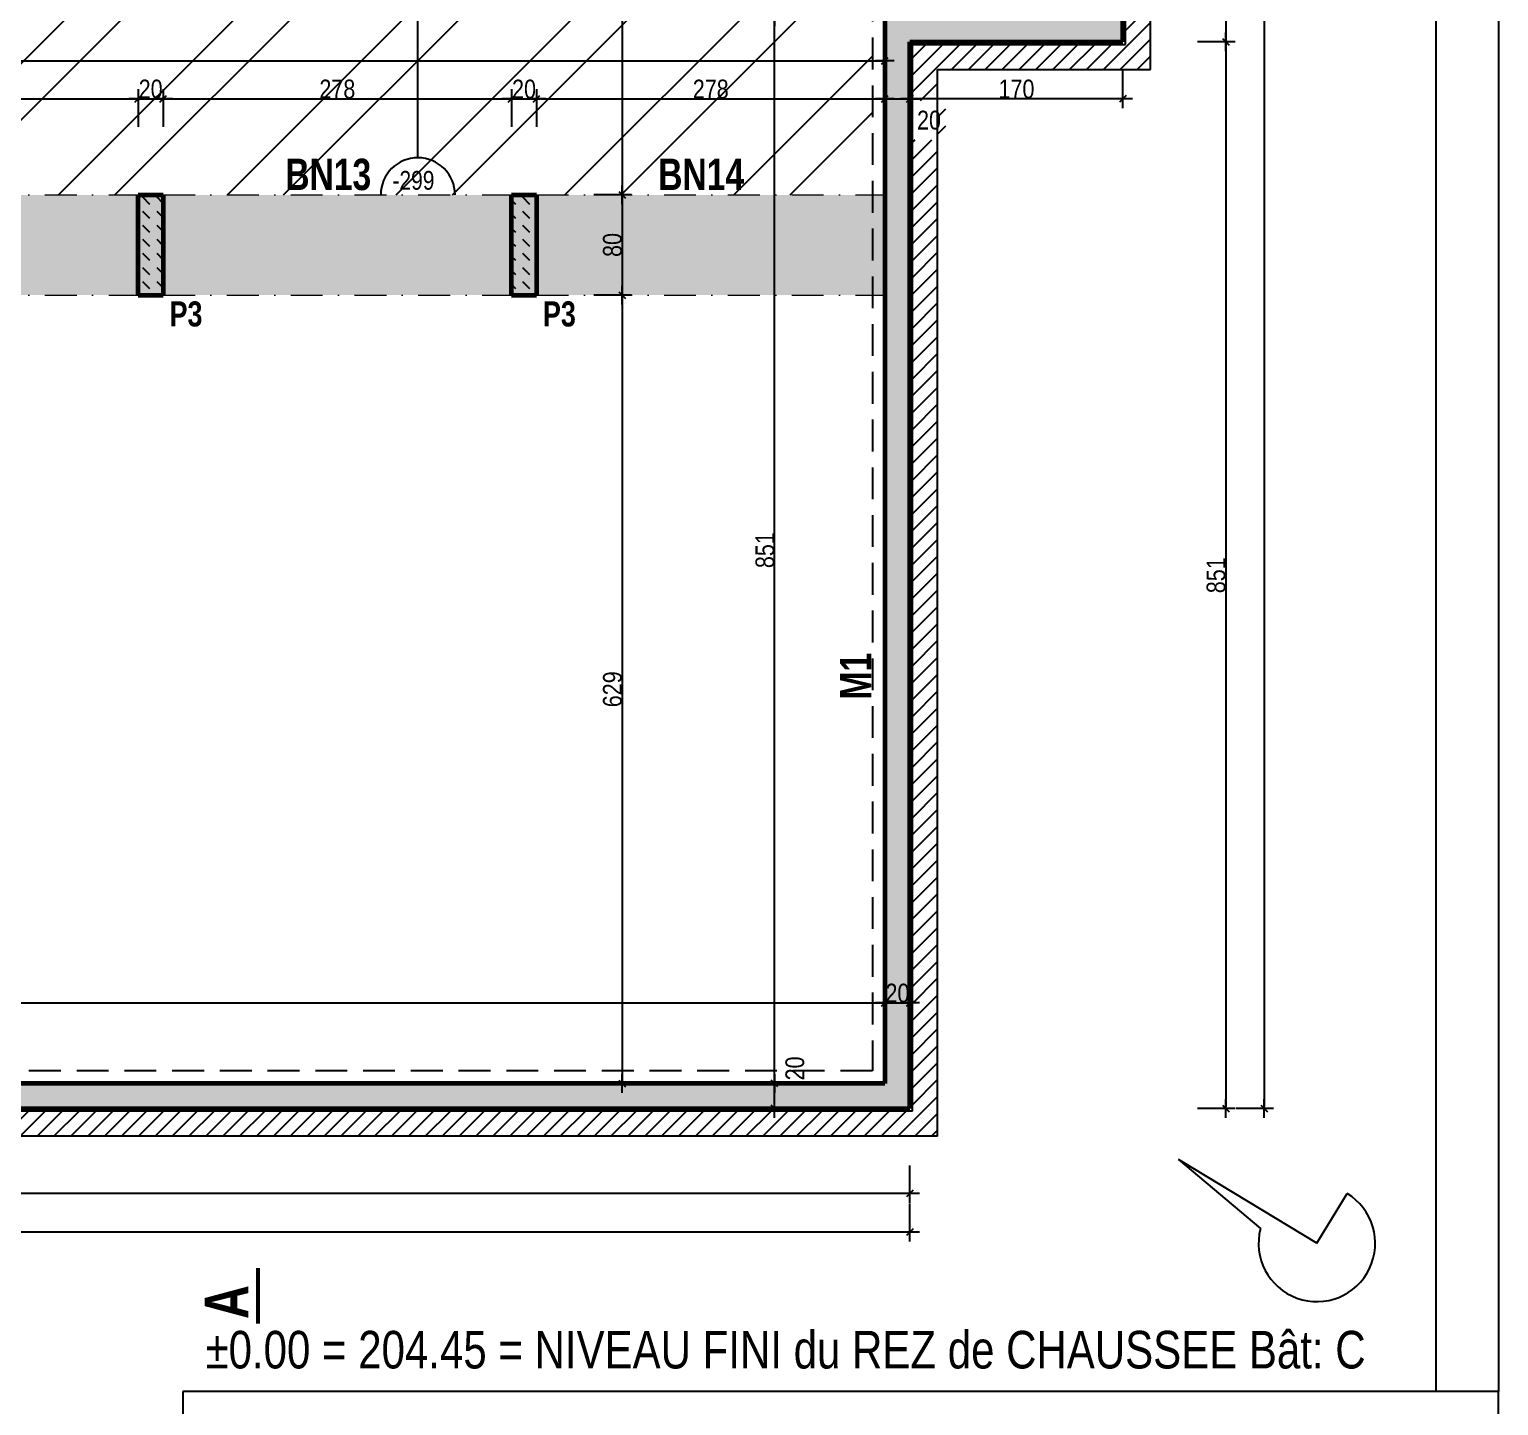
# Model space of a CAD drawing. Header units: millimetres. Extents: x -1921 to 5237, y 0 to 8595.
# Drawn here: x 2846 to 4019, y 2173 to 3271 of the extents above; entities that cross this region are included whole.
import ezdxf
from ezdxf.enums import TextEntityAlignment as Align

# ---------------------------------------------------------------- set-up
doc = ezdxf.new("R2010")
doc.units = ezdxf.units.MM
doc.linetypes.add('CACHEX2', pattern=[19.05, 12.7, -6.35])
doc.linetypes.add('TIRETPTX2', pattern=[50.8, 25.4, -12.7, 0, -12.7])
for name, color, linetype in [('01-cartouche-cage A', 7, 'Continuous'), ('01_Cad_2', 5, 'Continuous'), ('01_cote_gen', 4, 'Continuous'), ('01_linteaux', 2, 'Continuous'), ('01_murs_sup', 2, 'CACHEX2'), ('01_poch_BN', 9, 'Continuous'), ('01_poch_murs', 253, 'Continuous'), ('01_poch_poteaux', 250, 'Continuous'), ('01_texte', 230, 'Continuous'), ('AA_COTES', 2, 'Continuous')]:
    doc.layers.add(name, color=color, linetype=linetype)
doc.layers.add('01_murs_coup', color=5, linetype='Continuous', lineweight=60)
doc.layers.add('01_tram_axes', color=2, linetype='TIRETPTX2', lineweight=9)
doc.styles.add('impact', font='impact.ttf')
doc.styles.add('MATTE_TXT', font='arial.ttf')
doc.styles.add('STYLE2', font='ARIALN.TTF')
doc.styles.add('stylemattecart', font='ARIALN.TTF')
doc.dimstyles.new('JB50', dxfattribs={"dimscale": 0.1, "dimtxt": 150, "dimasz": 15, "dimexe": 0.1, "dimexo": 0.1, "dimgap": 0.09, "dimtad": 1, "dimdec": 1, "dimdsep": 46, "dimtxsty": 'STYLE2', "dimblk1": 'BOND_G', "dimblk2": 'BOND_D', "dimsah": 1, "dimcen": 1.5, "dimdle": 0.01, "dimse1": 1, "dimse2": 1, "dimclrd": 4, "dimclre": 2, "dimclrt": 6, "dimazin": 2, "dimtfac": 2.333333, "dimtdec": 1, "dimtix": 1, "dimtmove": 2, "dimatfit": 3, "dimldrblk": 'BOND_G', "dimfxl": 1, "dimtolj": 1, "dimtzin": 0, "dimarcsym": 0})
pattern_1 = [(135, (-40566.9674, 43643.463), (-11.2253202, 9e-16), [7.9375, -7.9375])]

# ---------------------------------------------------------------- blocks, each defined once
blk = doc.blocks.new('BOND_G')
at = {"layer": 'AA_COTES', "color": 0}
for p, q in [((0, -5), (0, 15)), ((5, 0), (-5, 0)), ((1.77, 1.77), (-1.77, -1.77))]:
    blk.add_line(p, q, dxfattribs=at)
blk = doc.blocks.new('BOND_D')
at = {"layer": 'AA_COTES', "color": 0}
for p, q in [((5, 0), (-5, 0)), ((-1.77, -1.77), (1.77, 1.77)), ((0, 5), (0, -15))]:
    blk.add_line(p, q, dxfattribs=at)
blk = doc.blocks.new('*D242')
at = {"layer": '01_cote_gen', "color": 4, "lineweight": -2, "transparency": 16777216}
blk.add_line((2656.4, 3215.6), (2931.4, 3215.6), dxfattribs=at)
at = {"layer": 'DEFPOINTS', "color": 0}
for p in [(2932.9, 3215.6), (2654.9, 3193.1), (2932.9, 3193.1)]:
    blk.add_point(p, dxfattribs=at)
at = {"layer": '01_cote_gen', "color": 4, "lineweight": -2, "transparency": 16777216, "xscale": 1.5, "yscale": 1.5, "zscale": 1.5, "rotation": 180}
blk.add_blockref('BOND_G', (2654.9, 3215.6), dxfattribs=at)
at = {"layer": '01_cote_gen', "color": 4, "lineweight": -2, "transparency": 16777216, "xscale": 1.5, "yscale": 1.5, "zscale": 1.5}
blk.add_blockref('BOND_D', (2932.9, 3215.6), dxfattribs=at)
at = {"layer": '01_cote_gen', "color": 6, "transparency": 16777216, "insert": (2793.9, 3223.2), "char_height": 15, "attachment_point": 5, "style": 'STYLE2'}
blk.add_mtext('\\A1;278', dxfattribs=at)
blk = doc.blocks.new('*D243')
at = {"layer": '01_cote_gen', "color": 4, "lineweight": -2, "transparency": 16777216}
blk.add_line((2934.4, 3215.6), (2951.4, 3215.6), dxfattribs=at)
at = {"layer": 'DEFPOINTS', "color": 0}
for p in [(2952.9, 3215.6), (2932.9, 3193.1), (2952.9, 3193.1)]:
    blk.add_point(p, dxfattribs=at)
at = {"layer": '01_cote_gen', "color": 4, "lineweight": -2, "transparency": 16777216, "xscale": 1.5, "yscale": 1.5, "zscale": 1.5, "rotation": 180}
blk.add_blockref('BOND_G', (2932.9, 3215.6), dxfattribs=at)
at = {"layer": '01_cote_gen', "color": 4, "lineweight": -2, "transparency": 16777216, "xscale": 1.5, "yscale": 1.5, "zscale": 1.5}
blk.add_blockref('BOND_D', (2952.9, 3215.6), dxfattribs=at)
at = {"layer": '01_cote_gen', "color": 6, "transparency": 16777216, "insert": (2942.9, 3223.2), "char_height": 15, "attachment_point": 5, "style": 'STYLE2'}
blk.add_mtext('\\A1;20', dxfattribs=at)
blk = doc.blocks.new('*D244')
at = {"layer": '01_cote_gen', "color": 4, "lineweight": -2, "transparency": 16777216}
blk.add_line((2954.4, 3215.6), (3229.4, 3215.6), dxfattribs=at)
at = {"layer": 'DEFPOINTS', "color": 0}
for p in [(3230.9, 3215.6), (2952.9, 3193.1), (3230.9, 3193.1)]:
    blk.add_point(p, dxfattribs=at)
at = {"layer": '01_cote_gen', "color": 4, "lineweight": -2, "transparency": 16777216, "xscale": 1.5, "yscale": 1.5, "zscale": 1.5, "rotation": 180}
blk.add_blockref('BOND_G', (2952.9, 3215.6), dxfattribs=at)
at = {"layer": '01_cote_gen', "color": 4, "lineweight": -2, "transparency": 16777216, "xscale": 1.5, "yscale": 1.5, "zscale": 1.5}
blk.add_blockref('BOND_D', (3230.9, 3215.6), dxfattribs=at)
at = {"layer": '01_cote_gen', "color": 6, "transparency": 16777216, "insert": (3091.9, 3223.2), "char_height": 15, "attachment_point": 5, "style": 'STYLE2'}
blk.add_mtext('\\A1;278', dxfattribs=at)
blk = doc.blocks.new('*D245')
at = {"layer": '01_cote_gen', "color": 4, "lineweight": -2, "transparency": 16777216}
blk.add_line((3232.4, 3215.6), (3249.4, 3215.6), dxfattribs=at)
at = {"layer": 'DEFPOINTS', "color": 0}
for p in [(3250.9, 3215.6), (3230.9, 3193.1), (3250.9, 3193.1)]:
    blk.add_point(p, dxfattribs=at)
at = {"layer": '01_cote_gen', "color": 4, "lineweight": -2, "transparency": 16777216, "xscale": 1.5, "yscale": 1.5, "zscale": 1.5, "rotation": 180}
blk.add_blockref('BOND_G', (3230.9, 3215.6), dxfattribs=at)
at = {"layer": '01_cote_gen', "color": 4, "lineweight": -2, "transparency": 16777216, "xscale": 1.5, "yscale": 1.5, "zscale": 1.5}
blk.add_blockref('BOND_D', (3250.9, 3215.6), dxfattribs=at)
at = {"layer": '01_cote_gen', "color": 6, "transparency": 16777216, "insert": (3240.9, 3223.2), "char_height": 15, "attachment_point": 5, "style": 'STYLE2'}
blk.add_mtext('\\A1;20', dxfattribs=at)
blk = doc.blocks.new('*D246')
at = {"layer": '01_cote_gen', "color": 4, "lineweight": -2, "transparency": 16777216}
blk.add_line((3252.4, 3215.6), (3527.4, 3215.6), dxfattribs=at)
at = {"layer": 'DEFPOINTS', "color": 0}
for p in [(3528.9, 3215.6), (3250.9, 3193.1), (3528.9, 3159)]:
    blk.add_point(p, dxfattribs=at)
at = {"layer": '01_cote_gen', "color": 4, "lineweight": -2, "transparency": 16777216, "xscale": 1.5, "yscale": 1.5, "zscale": 1.5, "rotation": 180}
blk.add_blockref('BOND_G', (3250.9, 3215.6), dxfattribs=at)
at = {"layer": '01_cote_gen', "color": 4, "lineweight": -2, "transparency": 16777216, "xscale": 1.5, "yscale": 1.5, "zscale": 1.5}
blk.add_blockref('BOND_D', (3528.9, 3215.6), dxfattribs=at)
at = {"layer": '01_cote_gen', "color": 6, "transparency": 16777216, "insert": (3389.9, 3223.2), "char_height": 15, "attachment_point": 5, "style": 'STYLE2'}
blk.add_mtext('\\A1;278', dxfattribs=at)
blk = doc.blocks.new('*D247')
at = {"layer": '01_cote_gen', "color": 4, "lineweight": -2, "transparency": 16777216}
blk.add_line((3530.4, 3215.6), (3547.4, 3215.6), dxfattribs=at)
at = {"layer": 'DEFPOINTS', "color": 0}
for p in [(3548.9, 3215.6), (3528.9, 3159), (3548.9, 3134)]:
    blk.add_point(p, dxfattribs=at)
at = {"layer": '01_cote_gen', "color": 4, "lineweight": -2, "transparency": 16777216, "xscale": 1.5, "yscale": 1.5, "zscale": 1.5, "rotation": 180}
blk.add_blockref('BOND_G', (3528.9, 3215.6), dxfattribs=at)
at = {"layer": '01_cote_gen', "color": 4, "lineweight": -2, "transparency": 16777216, "xscale": 1.5, "yscale": 1.5, "zscale": 1.5}
blk.add_blockref('BOND_D', (3548.9, 3215.6), dxfattribs=at)
at = {"layer": '01_cote_gen', "color": 6, "transparency": 16777216, "insert": (3564.1, 3198.4), "char_height": 15, "attachment_point": 5, "style": 'STYLE2'}
blk.add_mtext('\\A1;20', dxfattribs=at)
blk = doc.blocks.new('*D255')
at = {"layer": '01_cote_gen', "color": 4, "lineweight": -2, "transparency": 16777216}
blk.add_line((1191.4, 2494.2), (3527.4, 2494.2), dxfattribs=at)
at = {"layer": 'DEFPOINTS', "color": 0}
for p in [(3528.9, 2554.3), (1189.9, 2508.2), (3528.9, 2494.2)]:
    blk.add_point(p, dxfattribs=at)
at = {"layer": '01_cote_gen', "color": 4, "lineweight": -2, "transparency": 16777216, "xscale": 1.5, "yscale": 1.5, "zscale": 1.5, "rotation": 180}
blk.add_blockref('BOND_G', (1189.9, 2494.2), dxfattribs=at)
at = {"layer": '01_cote_gen', "color": 4, "lineweight": -2, "transparency": 16777216, "xscale": 1.5, "yscale": 1.5, "zscale": 1.5}
blk.add_blockref('BOND_D', (3528.9, 2494.2), dxfattribs=at)
at = {"layer": '01_cote_gen', "color": 6, "transparency": 16777216, "insert": (2418.4, 2507.2), "char_height": 15, "attachment_point": 5, "style": 'STYLE2'}
blk.add_mtext('\\A1;2339', dxfattribs=at)
blk = doc.blocks.new('*D256')
at = {"layer": '01_cote_gen', "color": 4, "lineweight": -2, "transparency": 16777216}
blk.add_line((3530.4, 2494.2), (3547.4, 2494.2), dxfattribs=at)
at = {"layer": 'DEFPOINTS', "color": 0}
for p in [(3528.9, 2554.3), (3548.9, 2554.3), (3548.9, 2494.2)]:
    blk.add_point(p, dxfattribs=at)
at = {"layer": '01_cote_gen', "color": 4, "lineweight": -2, "transparency": 16777216, "xscale": 1.5, "yscale": 1.5, "zscale": 1.5, "rotation": 180}
blk.add_blockref('BOND_G', (3528.9, 2494.2), dxfattribs=at)
at = {"layer": '01_cote_gen', "color": 4, "lineweight": -2, "transparency": 16777216, "xscale": 1.5, "yscale": 1.5, "zscale": 1.5}
blk.add_blockref('BOND_D', (3548.9, 2494.2), dxfattribs=at)
at = {"layer": '01_cote_gen', "color": 6, "transparency": 16777216, "insert": (3538.9, 2501.9), "char_height": 15, "attachment_point": 5, "style": 'STYLE2'}
blk.add_mtext('\\A1;20', dxfattribs=at)
blk = doc.blocks.new('*D266')
at = {"layer": '01_cote_gen', "color": 4, "lineweight": -2, "transparency": 16777216}
blk.add_line((823.4, 3245.9), (3527.4, 3245.9), dxfattribs=at)
at = {"layer": 'DEFPOINTS', "color": 0}
for p in [(3528.9, 3245.9), (3528.9, 3223.1), (821.9, 3193.1)]:
    blk.add_point(p, dxfattribs=at)
at = {"layer": '01_cote_gen', "color": 4, "lineweight": -2, "transparency": 16777216, "xscale": 1.5, "yscale": 1.5, "zscale": 1.5, "rotation": 180}
blk.add_blockref('BOND_G', (821.9, 3245.9), dxfattribs=at)
at = {"layer": '01_cote_gen', "color": 4, "lineweight": -2, "transparency": 16777216, "xscale": 1.5, "yscale": 1.5, "zscale": 1.5}
blk.add_blockref('BOND_D', (3528.9, 3245.9), dxfattribs=at)
at = {"layer": '01_cote_gen', "color": 6, "transparency": 16777216, "insert": (2175.4, 3253.6), "char_height": 15, "attachment_point": 5, "style": 'STYLE2'}
blk.add_mtext('\\A1;2707', dxfattribs=at)
blk = doc.blocks.new('*D267')
at = {"layer": '01_cote_gen', "color": 4, "lineweight": -2, "transparency": 16777216}
blk.add_line((3717.4, 3215.6), (3550.4, 3215.6), dxfattribs=at)
at = {"layer": 'DEFPOINTS', "color": 0}
for p in [(3718.9, 3281.2), (3548.9, 3238.7), (3548.9, 3215.6)]:
    blk.add_point(p, dxfattribs=at)
at = {"layer": '01_cote_gen', "color": 4, "lineweight": -2, "transparency": 16777216, "xscale": 1.5, "yscale": 1.5, "zscale": 1.5, "rotation": 180}
blk.add_blockref('BOND_D', (3548.9, 3215.6), dxfattribs=at)
at = {"layer": '01_cote_gen', "color": 4, "lineweight": -2, "transparency": 16777216, "xscale": 1.5, "yscale": 1.5, "zscale": 1.5}
blk.add_blockref('BOND_G', (3718.9, 3215.6), dxfattribs=at)
at = {"layer": '01_cote_gen', "color": 6, "transparency": 16777216, "insert": (3633.9, 3223.2), "char_height": 15, "attachment_point": 5, "style": 'STYLE2'}
blk.add_mtext('\\A1;170', dxfattribs=at)
blk = doc.blocks.new('*D294')
at = {"layer": '01_cote_gen', "color": 4, "lineweight": -2, "transparency": 16777216}
blk.add_line((3800.9, 4624.3), (3800.9, 3262.4), dxfattribs=at)
at = {"layer": 'DEFPOINTS', "color": 0}
for p in [(3718.9, 4625.8), (3718.9, 3260.9), (3800.9, 3260.9)]:
    blk.add_point(p, dxfattribs=at)
at = {"layer": '01_cote_gen', "color": 4, "lineweight": -2, "transparency": 16777216, "xscale": 1.5, "yscale": 1.5, "zscale": 1.5}
for name, p, rotation in [('BOND_G', (3800.9, 4625.8), 90), ('BOND_D', (3800.9, 3260.9), 270)]:
    blk.add_blockref(name, p, dxfattribs=dict(at, rotation=rotation))
at = {"layer": '01_cote_gen', "color": 6, "transparency": 16777216, "insert": (3793.2, 3943.4), "char_height": 15, "attachment_point": 5, "rotation": 90, "style": 'STYLE2'}
blk.add_mtext('\\A1;1365', dxfattribs=at)
blk = doc.blocks.new('*D295')
at = {"layer": '01_cote_gen', "color": 4, "lineweight": -2, "transparency": 16777216}
blk.add_line((3800.9, 3259.4), (3800.9, 2411.4), dxfattribs=at)
at = {"layer": 'DEFPOINTS', "color": 0}
for p in [(3718.9, 3260.9), (3548.9, 2409.9), (3800.9, 2409.9)]:
    blk.add_point(p, dxfattribs=at)
at = {"layer": '01_cote_gen', "color": 4, "lineweight": -2, "transparency": 16777216, "xscale": 1.5, "yscale": 1.5, "zscale": 1.5}
for name, p, rotation in [('BOND_G', (3800.9, 3260.9), 90), ('BOND_D', (3800.9, 2409.9), 270)]:
    blk.add_blockref(name, p, dxfattribs=dict(at, rotation=rotation))
at = {"layer": '01_cote_gen', "color": 6, "transparency": 16777216, "insert": (3793.2, 2835.4), "char_height": 15, "attachment_point": 5, "rotation": 90, "style": 'STYLE2'}
blk.add_mtext('\\A1;851', dxfattribs=at)
blk = doc.blocks.new('*D296')
at = {"layer": '01_cote_gen', "color": 4, "lineweight": -2, "transparency": 16777216}
blk.add_line((3831.6, 4624.3), (3831.6, 2411.4), dxfattribs=at)
at = {"layer": 'DEFPOINTS', "color": 0}
for p in [(3629.2, 4625.8), (3778.4, 2409.9), (3831.6, 2409.9)]:
    blk.add_point(p, dxfattribs=at)
at = {"layer": '01_cote_gen', "color": 4, "lineweight": -2, "transparency": 16777216, "xscale": 1.5, "yscale": 1.5, "zscale": 1.5}
for name, p, rotation in [('BOND_G', (3831.6, 4625.8), 90), ('BOND_D', (3831.6, 2409.9), 270)]:
    blk.add_blockref(name, p, dxfattribs=dict(at, rotation=rotation))
at = {"layer": '01_cote_gen', "color": 6, "transparency": 16777216, "insert": (3823.9, 3517.9), "char_height": 15, "attachment_point": 5, "rotation": 90, "style": 'STYLE2'}
blk.add_mtext('\\A1;2216', dxfattribs=at)
blk = doc.blocks.new('*D352')
at = {"layer": '01_cote_gen', "color": 4, "lineweight": -2, "transparency": 16777216}
blk.add_line((3319.1, 3694.3), (3319.1, 3140.4), dxfattribs=at)
at = {"layer": 'DEFPOINTS', "color": 0}
for p in [(3258.9, 3695.8), (3258.9, 3138.9), (3319.1, 3138.9)]:
    blk.add_point(p, dxfattribs=at)
at = {"layer": '01_cote_gen', "color": 4, "lineweight": -2, "transparency": 16777216, "xscale": 1.5, "yscale": 1.5, "zscale": 1.5}
for name, p, rotation in [('BOND_G', (3319.1, 3695.8), 90), ('BOND_D', (3319.1, 3138.9), 270)]:
    blk.add_blockref(name, p, dxfattribs=dict(at, rotation=rotation))
at = {"layer": '01_cote_gen', "color": 6, "transparency": 16777216, "insert": (3311.5, 3417.4), "char_height": 15, "attachment_point": 5, "rotation": 90, "style": 'STYLE2'}
blk.add_mtext('\\A1;557', dxfattribs=at)
blk = doc.blocks.new('*D353')
at = {"layer": '01_cote_gen', "color": 4, "lineweight": -2, "transparency": 16777216}
blk.add_line((3319.1, 3137.4), (3319.1, 3060.4), dxfattribs=at)
at = {"layer": 'DEFPOINTS', "color": 0}
for p in [(3258.9, 3138.9), (3258.9, 3058.9), (3319.1, 3058.9)]:
    blk.add_point(p, dxfattribs=at)
at = {"layer": '01_cote_gen', "color": 4, "lineweight": -2, "transparency": 16777216, "xscale": 1.5, "yscale": 1.5, "zscale": 1.5}
for name, p, rotation in [('BOND_G', (3319.1, 3138.9), 90), ('BOND_D', (3319.1, 3058.9), 270)]:
    blk.add_blockref(name, p, dxfattribs=dict(at, rotation=rotation))
at = {"layer": '01_cote_gen', "color": 6, "transparency": 16777216, "insert": (3311.5, 3098.9), "char_height": 15, "attachment_point": 5, "rotation": 90, "style": 'STYLE2'}
blk.add_mtext('\\A1;80', dxfattribs=at)
blk = doc.blocks.new('*D354')
at = {"layer": '01_cote_gen', "color": 4, "lineweight": -2, "transparency": 16777216}
blk.add_line((3319.1, 3057.4), (3319.1, 2431.4), dxfattribs=at)
at = {"layer": 'DEFPOINTS', "color": 0}
for p in [(3258.9, 3058.9), (3312.3, 2429.9), (3319.1, 2429.9)]:
    blk.add_point(p, dxfattribs=at)
at = {"layer": '01_cote_gen', "color": 4, "lineweight": -2, "transparency": 16777216, "xscale": 1.5, "yscale": 1.5, "zscale": 1.5}
for name, p, rotation in [('BOND_G', (3319.1, 3058.9), 90), ('BOND_D', (3319.1, 2429.9), 270)]:
    blk.add_blockref(name, p, dxfattribs=dict(at, rotation=rotation))
at = {"layer": '01_cote_gen', "color": 6, "transparency": 16777216, "insert": (3311.5, 2744.4), "char_height": 15, "attachment_point": 5, "rotation": 90, "style": 'STYLE2'}
blk.add_mtext('\\A1;629', dxfattribs=at)
blk = doc.blocks.new('*D356')
at = {"layer": '01_cote_gen', "color": 4, "lineweight": -2, "transparency": 16777216}
blk.add_line((3440.9, 2431.4), (3440.9, 3279.4), dxfattribs=at)
at = {"layer": 'DEFPOINTS', "color": 0}
for p in [(3440.9, 3280.9), (3528.9, 3280.9), (3528.9, 2429.9)]:
    blk.add_point(p, dxfattribs=at)
at = {"layer": '01_cote_gen', "color": 4, "lineweight": -2, "transparency": 16777216, "xscale": 1.5, "yscale": 1.5, "zscale": 1.5}
for name, p, rotation in [('BOND_D', (3440.9, 3280.9), 90), ('BOND_G', (3440.9, 2429.9), 270)]:
    blk.add_blockref(name, p, dxfattribs=dict(at, rotation=rotation))
at = {"layer": '01_cote_gen', "color": 6, "transparency": 16777216, "insert": (3433.2, 2855.4), "char_height": 15, "attachment_point": 5, "rotation": 90, "style": 'STYLE2'}
blk.add_mtext('\\A1;851', dxfattribs=at)
blk = doc.blocks.new('*D366')
at = {"layer": '01_cote_gen', "color": 4, "lineweight": -2, "transparency": 16777216}
blk.add_line((3547.4, 2342), (823.4, 2342), dxfattribs=at)
at = {"layer": 'DEFPOINTS', "color": 0}
for p in [(821.9, 2409.9), (3548.9, 2409.9), (821.9, 2342)]:
    blk.add_point(p, dxfattribs=at)
at = {"layer": '01_cote_gen', "color": 4, "lineweight": -2, "transparency": 16777216, "xscale": 1.5, "yscale": 1.5, "zscale": 1.5, "rotation": 180}
blk.add_blockref('BOND_D', (821.9, 2342), dxfattribs=at)
at = {"layer": '01_cote_gen', "color": 4, "lineweight": -2, "transparency": 16777216, "xscale": 1.5, "yscale": 1.5, "zscale": 1.5}
blk.add_blockref('BOND_G', (3548.9, 2342), dxfattribs=at)
at = {"layer": '01_cote_gen', "color": 6, "transparency": 16777216, "insert": (2185.4, 2349.5), "char_height": 15, "attachment_point": 5, "style": 'STYLE2'}
blk.add_mtext('\\A1;2727', dxfattribs=at)
blk = doc.blocks.new('*D369')
at = {"layer": '01_cote_gen', "color": 4, "lineweight": -2, "transparency": 16777216}
blk.add_line((3547.4, 2311.3), (-92, 2311.3), dxfattribs=at)
at = {"layer": 'DEFPOINTS', "color": 0}
for p in [(-93.5, 2334.5), (3548.9, 2334.5), (-93.5, 2311.3)]:
    blk.add_point(p, dxfattribs=at)
at = {"layer": '01_cote_gen', "color": 4, "lineweight": -2, "transparency": 16777216, "xscale": 1.5, "yscale": 1.5, "zscale": 1.5, "rotation": 180}
blk.add_blockref('BOND_D', (-93.5, 2311.3), dxfattribs=at)
at = {"layer": '01_cote_gen', "color": 4, "lineweight": -2, "transparency": 16777216, "xscale": 1.5, "yscale": 1.5, "zscale": 1.5}
blk.add_blockref('BOND_G', (3548.9, 2311.3), dxfattribs=at)
at = {"layer": '01_cote_gen', "color": 6, "transparency": 16777216, "insert": (1727.7, 2319), "char_height": 15, "attachment_point": 5, "style": 'STYLE2'}
blk.add_mtext('\\A1;3642.4', dxfattribs=at)
blk = doc.blocks.new('cartstruc')
at = {"layer": '01-cartouche-cage A', "linetype": 'Continuous'}
for p, q in [((0, 1485), (-1050, 1485)), ((-1050, 1485), (-1050, 0)), ((0, 0), (0, 1485))]:
    blk.add_line(p, q, dxfattribs=at)
at = {"layer": '01-cartouche-cage A', "color": 7, "style": 'stylemattecart'}
for tag, height, p in [('NOMCLIENT', 30, (-525, 1399.6)), ('ADRESSE1CLIENT', 25, (-525, 1326.7)), ('ADRESSE2CLIENT', 25, (-525, 1283.9)), ('NOMAFFAIRE1', 45, (-525.1, 1189.8)), ('NOMAFFAIRE2', 45, (-525.1, 1110.4)), ('NOMAFFAIRE3', 45, (-525.1, 1031.7)), ('ADRESSE1AFFAIRE', 20, (-525.1, 943.3)), ('ADRESSE2AFFAIRE', 20, (-525.1, 909.2)), ('INDICE-A', 15, (-959.1, 428.4)), ('DATE-A', 15, (-861.9, 428.4)), ('INDICE-B', 15, (-959.1, 400.5)), ('DATE-B', 15, (-861.9, 400.5)), ('INDICE-C', 15, (-959.1, 369.4)), ('DATE-C', 15, (-861.9, 369.4)), ('INDICE-D', 15, (-959.1, 338.3)), ('DATE-D', 15, (-861.9, 338.3)), ('INDICE-E', 15, (-959.1, 307.2)), ('DATE-E', 15, (-861.9, 307.2)), ('INDICE-F', 15, (-959.1, 276.1)), ('DATE-F', 15, (-861.9, 276.1))]:
    blk.add_attdef(tag, text='', height=height, dxfattribs=at).set_placement(p, align=Align.MIDDLE_CENTER)
for tag, height, p in [('NOMARCHI', 15, (-831.1, 803.3)), ('MODEL', 15, (-408.9, 803.3)), ('BETSTRUCTURE', 15, (-831.1, 776.5)), ('MOE', 15, (-408.9, 776.5)), ('BETFLUIDES', 15, (-831.1, 749.5)), ('CSPS', 15, (-408.9, 749.5)), ('ECONOMISTE', 15, (-831.1, 722.7)), ('OPC', 15, (-408.9, 722.7)), ('BDC', 15, (-831.1, 695.9)), ('NOMENTREPRISE', 15, (-408.9, 695.9)), ('NUMBAT', 27, (-249.5, 614.7)), ('PHASE', 35, (-249.5, 537.9)), ('CONT-SOL', 12, (-138.6, 490.2)), ('NOMDESS', 15, (-451.8, 132.3)), ('NOMING', 15, (-451.8, 104.3)), ('ECH', 15, (-451.8, 76.3)), ('NUMAFF', 25, (-196.3, 48.9))]:
    blk.add_attdef(tag, text='', height=height, dxfattribs=at).set_placement(p, align=Align.BOTTOM_LEFT)
at = {"layer": '01-cartouche-cage A', "color": 7, "style": 'stylemattecart', "width": 0.8}
for tag, p in [('TITRTEPLAN1', (-677.3, 664.6)), ('TITRTEPLAN2', (-677.3, 610.2)), ('TITRTEPLAN3', (-677.3, 556)), ('TITRTEPLAN4', (-677.3, 501.4))]:
    blk.add_attdef(tag, text='', height=33, dxfattribs=at).set_placement(p, align=Align.MIDDLE_CENTER)
at = {"layer": '01-cartouche-cage A', "color": 7, "style": 'stylemattecart'}
for tag, p in [('MODIF-A', (-802.6, 428.4)), ('MODIF-B', (-802.6, 400.5)), ('MODIF-C', (-802.6, 369.4)), ('MODIF-D', (-802.6, 338.3)), ('MODIF-E', (-802.6, 307.2)), ('MODIF-F', (-802.6, 276.1))]:
    blk.add_attdef(tag, text='', height=15, dxfattribs=at).set_placement(p, align=Align.MIDDLE_LEFT)
at = {"layer": '01-cartouche-cage A', "color": 255, "style": 'stylemattecart'}
for tag, height, p in [('N°P', 35, (-321, 256)), ('IP', 35, (-210.3, 256)), ('DATEPLAN', 15, (-257.7, 226.8))]:
    blk.add_attdef(tag, text='', height=height, dxfattribs=at).set_placement(p, align=Align.BOTTOM_LEFT)
blk = doc.blocks.new('*D651')
at = {"layer": '01_cote_gen', "color": 4, "lineweight": -2, "transparency": 16777216}
blk.add_line((3440.9, 2411.4), (3440.9, 2428.4), dxfattribs=at)
at = {"layer": 'DEFPOINTS', "color": 0}
for p in [(3440.9, 2429.9), (3451.9, 2429.9), (3449.8, 2409.9)]:
    blk.add_point(p, dxfattribs=at)
at = {"layer": '01_cote_gen', "color": 4, "lineweight": -2, "transparency": 16777216, "xscale": 1.5, "yscale": 1.5, "zscale": 1.5}
for name, p, rotation in [('BOND_D', (3440.9, 2429.9), 90), ('BOND_G', (3440.9, 2409.9), 270)]:
    blk.add_blockref(name, p, dxfattribs=dict(at, rotation=rotation))
at = {"layer": '01_cote_gen', "color": 6, "transparency": 16777216, "insert": (3457.1, 2441.9), "char_height": 15, "attachment_point": 5, "rotation": 90, "style": 'STYLE2'}
blk.add_mtext('\\A1;20', dxfattribs=at)

msp = doc.modelspace()

# ---------------------------------------------------------------- hatches: boundary and pattern name
at = {"layer": '01_murs_sup', "ltscale": 2}
h = msp.add_hatch(dxfattribs=at)
h.set_pattern_fill('DASH', color=256, scale=2.5, angle=135)
h.set_pattern_definition(pattern_1)
h.paths.add_polyline_path([(541.93, 3138.86), (521.93, 3138.86), (521.93, 3058.86), (541.93, 3058.86)])
h.paths.add_polyline_path([(839.93, 3138.86), (821.93, 3138.86), (821.93, 2409.86), (3548.89, 2409.86), (3548.89, 3260.88), (3718.88, 3260.88), (3718.88, 4625.85), (3698.88, 4625.85), (3698.88, 4607.85), (3698.88, 3280.88), (3528.89, 3280.88), (3528.89, 2429.86), (1189.92, 2429.86), (1189.92, 3138.86), (1169.92, 3138.86), (1169.92, 2429.86), (839.93, 2429.86)])
h.paths.add_polyline_path([(3695.76, 4130.92), (3722.37, 4130.92), (3722.37, 4162.15), (3695.76, 4162.15)], flags=9)
h.paths.add_polyline_path([(819.18, 2469.07), (836.24, 2469.07), (836.24, 2500.3), (819.18, 2500.3)], flags=9)
h.paths.add_polyline_path([(817.09, 2486.38), (843.7, 2486.38), (843.7, 2517.61), (817.09, 2517.61)], flags=9)
h.paths.add_polyline_path([(1166.8, 2486.38), (1193.41, 2486.38), (1193.41, 2517.61), (1166.8, 2517.61)], flags=25)
h.paths.add_polyline_path([(3525.76, 2486.38), (3552.38, 2486.38), (3552.38, 2517.61), (3525.76, 2517.61)], flags=25)
h = msp.add_hatch(dxfattribs=at)
h.set_pattern_fill('DASH', color=256, scale=2.5, angle=135)
h.set_pattern_definition(pattern_1)
h.paths.add_polyline_path([(2356.92, 3138.86), (2336.92, 3138.86), (2336.92, 2784.87), (2356.92, 2784.87)])
h.paths.add_polyline_path([(2654.92, 3138.86), (2634.92, 3138.86), (2634.92, 3058.86), (2654.92, 3058.86)])
h.paths.add_polyline_path([(2654.92, 3058.86), (2634.92, 3058.86), (2634.92, 2784.87), (2654.92, 2784.87)])
h.paths.add_polyline_path([(2952.93, 3138.86), (2932.93, 3138.86), (2932.93, 3058.86), (2952.93, 3058.86)])
h.paths.add_polyline_path([(3250.92, 3138.86), (3230.92, 3138.86), (3230.92, 3058.86), (3250.92, 3058.86)])
at = {"layer": '01_poch_BN'}
h = msp.add_hatch(dxfattribs=at)
h.set_pattern_fill('ANSI31', color=256, scale=3)
h.set_pattern_definition([(45, (-40566.967, 43643.463), (-6.7351921, 6.7351921), [])])
h.paths.add_polyline_path([(3570.89, 3238.88), (3740.88, 3238.88), (3740.88, 4634.27), (3720.88, 4634.27), (3720.88, 3258.88), (3550.89, 3258.88), (3550.89, 2407.86), (-92.65, 2407.86), (-595.2, 1871.58), (-580.6, 1857.91), (-83.98, 2387.86), (3570.89, 2387.86)])
h.paths.add_polyline_path([(3550.98, 3182.87), (3577.6, 3182.87), (3577.6, 3214.1), (3550.98, 3214.1)], flags=16)
at = {"layer": '01_poch_BN', "ltscale": 2}
h = msp.add_hatch(color=256, dxfattribs=at)
h.dxf.hatch_style = 1
h.paths.add_polyline_path([(186.92, 3138.86), (-73.08, 3138.86), (-73.08, 3058.86), (186.92, 3058.86)])
h.paths.add_polyline_path([(521.93, 3138.86), (206.92, 3138.86), (206.93, 3058.85), (521.93, 3058.86)])
h.paths.add_polyline_path([(801.93, 3138.86), (541.93, 3138.86), (541.93, 3058.86), (801.93, 3058.86)])
h.paths.add_polyline_path([(1169.92, 3138.86), (839.93, 3138.86), (839.93, 3058.86), (1169.92, 3058.86)])
h.paths.add_polyline_path([(1442.92, 3138.86), (1189.92, 3138.86), (1189.92, 3058.86), (1442.92, 3058.86)])
h.paths.add_polyline_path([(1740.92, 3138.86), (1462.92, 3138.86), (1462.92, 3058.86), (1740.92, 3058.86)])
h.paths.add_polyline_path([(2038.92, 3138.86), (1760.92, 3138.86), (1760.92, 3058.86), (2038.92, 3058.86)])
h.paths.add_polyline_path([(2634.92, 3138.86), (2356.92, 3138.86), (2356.92, 3058.86), (2634.92, 3058.86)])
h.paths.add_polyline_path([(2336.92, 3138.86), (2058.92, 3138.86), (2058.92, 3058.86), (2336.92, 3058.86)])
h.paths.add_polyline_path([(2932.93, 3138.86), (2654.92, 3138.86), (2654.92, 3058.86), (2932.93, 3058.86)])
h.paths.add_polyline_path([(3230.92, 3138.86), (2952.93, 3138.86), (2952.93, 3058.86), (3230.92, 3058.86)])
h.paths.add_polyline_path([(3528.89, 3138.86), (3250.92, 3138.86), (3250.92, 3058.86), (3528.89, 3058.86)])
h.paths.add_polyline_path([(2336.92, 2834.87), (2058.92, 2834.87), (2058.92, 2784.87), (2336.92, 2784.87)])
at = {"layer": '01_poch_murs'}
h = msp.add_hatch(color=256, dxfattribs=at)
h.dxf.hatch_style = 1
h.paths.add_polyline_path([(3548.89, 4445.31), (3528.89, 4445.31), (3528.89, 4395.31), (3548.89, 4395.31)])
h.paths.add_polyline_path([(3718.88, 4445.31), (3698.88, 4445.31), (3698.88, 4395.31), (3718.88, 4395.31)])
h.paths.add_polyline_path([(3718.88, 4395.31), (3698.88, 4395.31), (3698.88, 3280.88), (3528.89, 3280.88), (3528.89, 2429.86), (1189.92, 2429.86), (1189.92, 3138.86), (1169.92, 3138.86), (1169.92, 2429.86), (839.93, 2429.86), (839.93, 3138.86), (821.93, 3138.86), (821.93, 2409.86), (3548.89, 2409.86), (3548.89, 3260.88), (3718.88, 3260.88)])
h.paths.add_polyline_path([(3548.89, 4395.31), (3528.89, 4395.31), (3528.89, 3507.88), (3548.89, 3507.88)], flags=17)
h = msp.add_hatch(dxfattribs=at)
h.set_pattern_fill('ANSI32', color=256, scale=10)
h.paths.add_polyline_path([(819.92, 3638.87), (483.92, 3638.87), (483.92, 3695.88), (439.92, 3695.88), (292.92, 3695.88), (234.92, 3695.88), (-25.08, 3695.88), (-45.08, 3695.88), (-305.08, 3695.88), (-325.08, 3695.88), (-585.08, 3695.88), (-585.08, 3642.92), (-585.08, 3540.92), (-585.08, 3468.92), (-585.08, 3427.35), (819.92, 3427.35)])
h.paths.add_polyline_path([(3518.89, 3407.35), (821.92, 3407.35), (821.93, 3138.86), (839.93, 3138.86), (1169.92, 3138.86), (1189.92, 3138.86), (1442.92, 3138.86), (1462.92, 3138.86), (1740.92, 3138.86), (1760.92, 3138.86), (2038.92, 3138.86), (2058.92, 3138.86), (2336.92, 3138.86), (2356.92, 3138.86), (2634.92, 3138.86), (2654.92, 3138.86), (2932.93, 3138.86), (2952.93, 3138.86), (3230.92, 3138.86), (3250.92, 3138.86), (3518.89, 3138.86)])
h.paths.add_polyline_path([(819.92, 3407.35), (-585.08, 3407.35), (-585.08, 3368.93), (-585.08, 3278.92), (-585.08, 3138.92), (-93.08, 3138.86), (-73.08, 3138.86), (186.92, 3138.86), (206.92, 3138.86), (521.93, 3138.86), (541.93, 3138.86), (801.93, 3138.86), (819.92, 3138.86)])
h.paths.add_polyline_path([(819.92, 3427.35), (-585.08, 3427.35), (-585.08, 3407.35), (819.92, 3407.35)])
h.paths.add_polyline_path([(3518.89, 3427.35), (821.92, 3427.35), (821.92, 3407.35), (3518.89, 3407.35)])
edge = h.paths.add_edge_path()
edge.add_arc((1729.7, 3492.8), 30.98, 0, 360)
h.paths.add_polyline_path([(3518.89, 3695.84), (3258.89, 3695.84), (3238.89, 3695.84), (2974.89, 3695.84), (2954.89, 3695.84), (2684.89, 3695.84), (2664.89, 3695.84), (2400.89, 3695.84), (2380.89, 3695.84), (2110.89, 3695.84), (2090.89, 3695.84), (1820.89, 3695.84), (1800.89, 3695.84), (1537.89, 3695.84), (1517.89, 3695.84), (1167.89, 3695.84), (1167.89, 3695.86), (1143.11, 3695.82), (1042.51, 3695.86), (1022.92, 3695.86), (1022.92, 3638.87), (821.92, 3638.87), (821.92, 3427.35), (3518.89, 3427.35)])
at = {"layer": '01_poch_poteaux', "ltscale": 2}
h = msp.add_hatch(color=256, dxfattribs=at)
h.dxf.hatch_style = 1
h.paths.add_polyline_path([(2654.92, 3138.86), (2634.92, 3138.86), (2634.92, 3058.86), (2654.92, 3058.86)])
h.paths.add_polyline_path([(2952.93, 3138.86), (2932.93, 3138.86), (2932.93, 3058.86), (2952.93, 3058.86)])
h.paths.add_polyline_path([(3250.92, 3138.86), (3230.92, 3138.86), (3230.92, 3058.86), (3250.92, 3058.86)])

# ---------------------------------------------------------------- linework, layer by layer
at = {"layer": '01_Cad_2'}
msp.add_line((4018.68, 4899.27), (4018.68, 2184.27), dxfattribs=at)
at = {"layer": '01_Cad_2', "color": 2}
msp.add_line((3968.68, 4849.27), (3968.68, 2184.27), dxfattribs=at)
at = {"layer": '01_Cad_2', "color": 230}
for p, q in [((3873.65, 2302.36), (3763.33, 2369.23)), ((3763.33, 2369.23), (3828.6, 2314.08)), ((3873.65, 2302.36), (3897.77, 2342.17))]:
    msp.add_line(p, q, dxfattribs=at)
msp.add_arc((3873.65, 2302.36), 46.55, 165.42086, 58.77982, dxfattribs=at)
at = {"layer": '01_linteaux'}
for p, q in [((3720.88, 3258.88), (3720.88, 4634.27)), ((3740.88, 3238.88), (3740.88, 4634.27)), ((3550.89, 2407.86), (3550.89, 3258.88)), ((3550.89, 3258.88), (3720.88, 3258.88)), ((3570.89, 2387.86), (3570.89, 3238.88)), ((3570.89, 3238.88), (3740.88, 3238.88)), ((3550.89, 2407.86), (-92.65, 2407.86)), ((3570.89, 2387.86), (-83.98, 2387.86))]:
    msp.add_line(p, q, dxfattribs=at)
at = {"layer": '01_murs_coup'}
for p, q in [((3718.88, 3260.88), (3718.88, 4625.85)), ((3528.89, 3280.88), (3528.89, 2429.86)), ((3548.89, 2409.86), (3548.89, 3260.88)), ((3548.89, 3260.88), (3718.88, 3260.88)), ((2932.93, 3138.86), (2952.93, 3138.86)), ((2932.93, 3058.86), (2932.93, 3138.86)), ((2952.93, 3138.86), (2952.93, 3058.86)), ((3230.92, 3138.86), (3250.92, 3138.86)), ((3230.92, 3058.86), (3230.92, 3138.86)), ((3250.92, 3138.86), (3250.92, 3058.86)), ((2932.93, 3058.86), (2952.93, 3058.86)), ((3230.92, 3058.86), (3250.92, 3058.86)), ((3528.89, 2429.86), (1189.92, 2429.86)), ((821.93, 2409.86), (3548.89, 2409.86))]:
    msp.add_line(p, q, dxfattribs=at)
at = {"layer": '01_murs_sup', "ltscale": 2}
for p, q in [((3518.89, 4597.85), (3518.89, 2439.86)), ((3518.89, 2439.86), (-1164.07, 2439.86))]:
    msp.add_line(p, q, dxfattribs=at)
at = {"layer": '01_texte'}
msp.add_line((3156.17, 3168.5), (3156.17, 3407.35), dxfattribs=at)
at = {"layer": '01_texte', "const_width": 3}
msp.add_lwpolyline([(3028.56, 2282.55), (3028.56, 2238.3)], dxfattribs=at)
at = {"layer": '01_texte'}
msp.add_arc((3156.17, 3138.86), 29.64, 0, 180, dxfattribs=at)
at = {"layer": '01_tram_axes'}
for p, q in [((2654.92, 3138.86), (2932.93, 3138.86)), ((2952.93, 3138.86), (3230.92, 3138.86)), ((3250.92, 3138.86), (3528.89, 3138.86)), ((2654.92, 3058.86), (2932.93, 3058.86)), ((2952.93, 3058.86), (3230.92, 3058.86)), ((3250.92, 3058.86), (3528.89, 3058.86))]:
    msp.add_line(p, q, dxfattribs=at)

# ---------------------------------------------------------------- block references
at = {"layer": '01_Cad_2'}
msp.add_blockref('cartstruc', (4018.68, 699.27), dxfattribs=at)

# ---------------------------------------------------------------- texts
at = {"layer": '01_Cad_2', "color": 230, "style": 'MATTE_TXT', "width": 0.8}
msp.add_text('%%P0.00 = 204.45 = NIVEAU FINI du REZ de CHAUSSEE Bât: C', height=30, dxfattribs=at).set_placement((3449.63, 2193.52), align=Align.BOTTOM_CENTER)
at = {"layer": '01_texte', "style": 'impact'}
for s, height, p in [('BN13', 25, (3084.65, 3135.24)), ('BN14', 25, (3382.27, 3135.24)), ('P3', 20, (2971.12, 3027.89)), ('P3', 20, (3269.12, 3027.89))]:
    msp.add_text(s, height=height, dxfattribs=at).set_placement(p, align=Align.BOTTOM_CENTER)
at = {"layer": '01_texte', "style": 'MATTE_TXT', "width": 0.8}
msp.add_text('-299', height=15, dxfattribs=at).set_placement((3152.65, 3138.46), align=Align.BOTTOM_CENTER)
at = {"layer": '01_texte', "style": 'impact'}
for s, height, p in [('M1', 25, (3525.49, 2754.88)), ('A', 35, (3031.41, 2255.5))]:
    msp.add_text(s, height=height, rotation=90, dxfattribs=at).set_placement(p, align=Align.BOTTOM_CENTER)

# ---------------------------------------------------------------- dimensions: what is measured, and where the dimension line sits
at = {"layer": '01_cote_gen'}
for base, p1, p2, picture, middle in [((3831.6, 2409.86), (3629.21, 4625.85), (3778.35, 2409.86), '*D296', (3823.93, 3517.86)), ((3800.85, 3260.88), (3718.88, 4625.85), (3718.88, 3260.88), '*D294', (3793.19, 3943.37)), ((3319.14, 3138.86), (3258.89, 3695.84), (3258.89, 3138.86), '*D352', (3311.5, 3417.35)), ((3440.9, 3280.88), (3528.89, 2429.86), (3528.89, 3280.88), '*D356', (3433.23, 2855.37)), ((3800.85, 2409.86), (3718.88, 3260.88), (3548.89, 2409.86), '*D295', (3793.19, 2835.37)), ((3319.14, 3058.86), (3258.89, 3138.86), (3258.89, 3058.86), '*D353', (3311.47, 3098.86)), ((3319.14, 2429.86), (3258.89, 3058.86), (3312.34, 2429.86), '*D354', (3311.47, 2744.36))]:
    dim = msp.add_linear_dim(base=base, p1=p1, p2=p2, angle=90, dimstyle='JB50', dxfattribs=at)
    dim.commit()
    dim.dimension.update_dxf_attribs({"geometry": picture, "text_midpoint": middle})
for base, p1, p2, picture, middle in [((3548.89, 3215.56), (3718.88, 3281.24), (3548.89, 3238.65), '*D267', (3633.88, 3223.23)), ((3528.89, 3245.91), (821.93, 3193.06), (3528.89, 3223.06), '*D266', (2175.41, 3253.58)), ((2932.93, 3215.56), (2654.92, 3193.06), (2932.93, 3193.06), '*D242', (2793.93, 3223.23)), ((2952.93, 3215.56), (2932.93, 3193.06), (2952.93, 3193.06), '*D243', (2942.93, 3223.23)), ((3230.92, 3215.56), (2952.93, 3193.06), (3230.92, 3193.06), '*D244', (3091.93, 3223.23)), ((3250.92, 3215.56), (3230.92, 3193.06), (3250.92, 3193.06), '*D245', (3240.92, 3223.23)), ((3528.89, 3215.56), (3250.92, 3193.06), (3528.89, 3158.96), '*D246', (3389.91, 3223.23)), ((3548.89, 2494.24), (3528.89, 2554.26), (3548.89, 2554.26), '*D256', (3538.89, 2501.91)), ((821.93, 2341.96), (3548.89, 2409.86), (821.93, 2409.86), '*D366', (2185.41, 2349.5)), ((-93.51, 2311.33), (3548.89, 2334.46), (-93.51, 2334.46), '*D369', (1727.69, 2319))]:
    dim = msp.add_linear_dim(base=base, p1=p1, p2=p2, dimstyle='JB50', dxfattribs=at)
    dim.commit()
    dim.dimension.update_dxf_attribs({"geometry": picture, "text_midpoint": middle})
for base, p1, p2, picture, middle in [((3548.89, 3215.56), (3528.89, 3158.96), (3548.89, 3133.99), '*D247', (3564.11, 3198.4)), ((3528.89, 2494.24), (1189.92, 2508.24), (3528.89, 2554.26), '*D255', (2418.39, 2507.15))]:
    dim = msp.add_linear_dim(base=base, p1=p1, p2=p2, dimstyle='JB50', dxfattribs=at)
    dim.commit()
    dim.dimension.update_dxf_attribs({"geometry": picture, "text_midpoint": middle, "dimtype": 160})
dim = msp.add_linear_dim(base=(3440.9, 2429.86), p1=(3449.8, 2409.86), p2=(3451.93, 2429.86), angle=90, dimstyle='JB50', dxfattribs=at)
dim.commit()
dim.dimension.update_dxf_attribs({"geometry": '*D651', "text_midpoint": (3457.06, 2441.93), "dimtype": 160})

doc.saveas('drawing.dxf')
